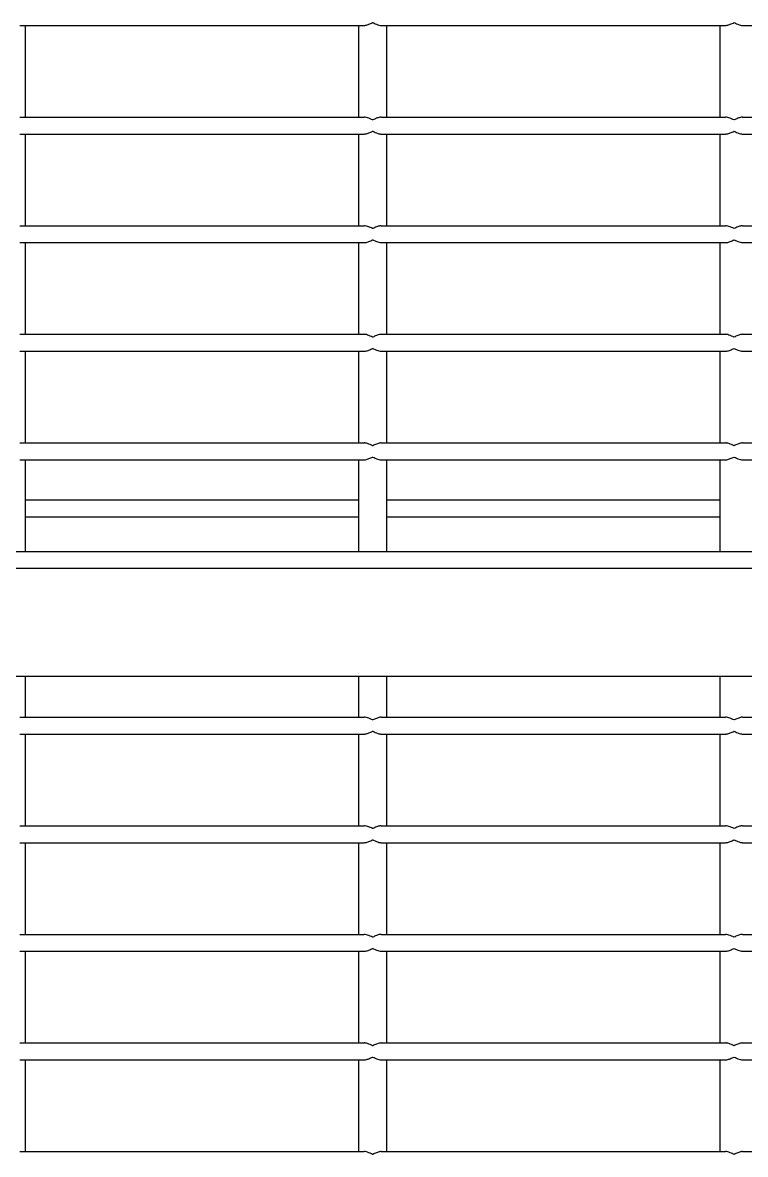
# Model space of a CAD drawing. Header units: millimetres. Extents: x 1293 to 41893, y 1011 to 26911.
# Drawn here: x 13211.4 to 13346.9, y 12776.3 to 12988.5 of the extents above; entities that cross this region are included whole.
import ezdxf

# ---------------------------------------------------------------- set-up
doc = ezdxf.new("R2010")
doc.units = ezdxf.units.MM
doc.header["$LTSCALE"] = 50

msp = doc.modelspace()

# ---------------------------------------------------------------- linework, layer by layer
at = {"color": 7, "linetype": 'Continuous', "lineweight": 25}
for p, q in [((13210.8676497, 12987.9759845), (13275.425983, 12987.9759845)), ((13211.925983, 12970.7909845), (13211.925983, 12987.9759845)), ((13274.3676497, 12987.9759845), (13274.3676497, 12970.7909845)), ((13278.600983, 12987.9759845), (13343.1593163, 12987.9759845)), ((13279.6593163, 12970.7909845), (13279.6593163, 12987.9759845)), ((13342.100983, 12987.9759845), (13342.100983, 12970.7909845)), ((13346.3343163, 12987.9759845), (13410.8926497, 12987.9759845)), ((13210.8676497, 12970.7909845), (13275.425983, 12970.7909845)), ((13278.600983, 12970.7909845), (13343.1593163, 12970.7909845)), ((13346.3343163, 12970.7909845), (13410.8926497, 12970.7909845)), ((13210.8676497, 12967.6159845), (13275.425983, 12967.6159845)), ((13211.925983, 12950.4309845), (13211.925983, 12967.6159845)), ((13274.3676497, 12967.6159845), (13274.3676497, 12950.4309845)), ((13278.600983, 12967.6159845), (13343.1593163, 12967.6159845)), ((13279.6593163, 12950.4309845), (13279.6593163, 12967.6159845)), ((13342.100983, 12967.6159845), (13342.100983, 12950.4309845)), ((13346.3343163, 12967.6159845), (13410.8926497, 12967.6159845)), ((13210.8676497, 12950.4309845), (13275.425983, 12950.4309845)), ((13278.600983, 12950.4309845), (13343.1593163, 12950.4309845)), ((13346.3343163, 12950.4309845), (13410.8926497, 12950.4309845)), ((13210.8676497, 12947.2559845), (13275.425983, 12947.2559845)), ((13211.925983, 12930.0709845), (13211.925983, 12947.2559845)), ((13274.3676497, 12947.2559845), (13274.3676497, 12930.0709845)), ((13278.600983, 12947.2559845), (13343.1593163, 12947.2559845)), ((13279.6593163, 12930.0709845), (13279.6593163, 12947.2559845)), ((13342.100983, 12947.2559845), (13342.100983, 12930.0709845)), ((13346.3343163, 12947.2559845), (13410.8926497, 12947.2559845)), ((13210.8676497, 12930.0709845), (13275.425983, 12930.0709845)), ((13278.600983, 12930.0709845), (13343.1593163, 12930.0709845)), ((13346.3343163, 12930.0709845), (13410.8926497, 12930.0709845)), ((13210.8676497, 12926.8959845), (13275.425983, 12926.8959845)), ((13211.925983, 12909.7109845), (13211.925983, 12926.8959845)), ((13274.3676497, 12926.8959845), (13274.3676497, 12909.7109845)), ((13278.600983, 12926.8959845), (13343.1593163, 12926.8959845)), ((13279.6593163, 12909.7109845), (13279.6593163, 12926.8959845)), ((13342.100983, 12926.8959845), (13342.100983, 12909.7109845)), ((13346.3343163, 12926.8959845), (13410.8926497, 12926.8959845)), ((13210.8676497, 12909.7109845), (13275.425983, 12909.7109845)), ((13278.600983, 12909.7109845), (13343.1593163, 12909.7109845)), ((13346.3343163, 12909.7109845), (13410.8926497, 12909.7109845)), ((13210.8676497, 12906.5359845), (13275.425983, 12906.5359845)), ((13211.925983, 12889.3509845), (13211.925983, 12906.5359845)), ((13274.3676497, 12906.5359845), (13274.3676497, 12889.3509845)), ((13278.600983, 12906.5359845), (13343.1593163, 12906.5359845)), ((13279.6593163, 12889.3509845), (13279.6593163, 12906.5359845)), ((13342.100983, 12906.5359845), (13342.100983, 12889.3509845)), ((13346.3343163, 12906.5359845), (13410.8926497, 12906.5359845)), ((13211.925983, 12899.0220959), (13274.3676497, 12899.0220959)), ((13279.6593163, 12899.0220959), (13342.100983, 12899.0220959)), ((13211.925983, 12895.8470959), (13274.3676497, 12895.8470959)), ((13279.6593163, 12895.8470959), (13342.100983, 12895.8470959)), ((13126.7301497, 12889.3509845), (13630.4968163, 12889.3509845)), ((13630.4968163, 12886.1759845), (13126.7301497, 12886.1759845)), ((13124.6101497, 12865.9643178), (13632.6168163, 12865.9643178)), ((13211.925983, 12858.3020959), (13211.925983, 12865.9643178)), ((13274.3676497, 12865.9643178), (13274.3676497, 12858.3020959)), ((13279.6593163, 12858.3020959), (13279.6593163, 12865.9643178)), ((13342.100983, 12865.9643178), (13342.100983, 12858.3020959)), ((13210.8676497, 12858.3020959), (13275.425983, 12858.3020959)), ((13278.600983, 12858.3020959), (13343.1593163, 12858.3020959)), ((13346.3343163, 12858.3020959), (13410.8926497, 12858.3020959)), ((13210.8676497, 12855.1270959), (13275.425983, 12855.1270959)), ((13211.925983, 12837.9420959), (13211.925983, 12855.1270959)), ((13274.3676497, 12855.1270959), (13274.3676497, 12837.9420959)), ((13278.600983, 12855.1270959), (13343.1593163, 12855.1270959)), ((13279.6593163, 12837.9420959), (13279.6593163, 12855.1270959)), ((13342.100983, 12855.1270959), (13342.100983, 12837.9420959)), ((13346.3343163, 12855.1270959), (13410.8926497, 12855.1270959)), ((13210.8676497, 12837.9420959), (13275.425983, 12837.9420959)), ((13278.600983, 12837.9420959), (13343.1593163, 12837.9420959)), ((13346.3343163, 12837.9420959), (13410.8926497, 12837.9420959)), ((13210.8676497, 12834.7670959), (13275.425983, 12834.7670959)), ((13211.925983, 12817.5820959), (13211.925983, 12834.7670959)), ((13274.3676497, 12834.7670959), (13274.3676497, 12817.5820959)), ((13278.600983, 12834.7670959), (13343.1593163, 12834.7670959)), ((13279.6593163, 12817.5820959), (13279.6593163, 12834.7670959)), ((13342.100983, 12834.7670959), (13342.100983, 12817.5820959)), ((13346.3343163, 12834.7670959), (13410.8926497, 12834.7670959)), ((13210.8676497, 12817.5820959), (13275.425983, 12817.5820959)), ((13278.600983, 12817.5820959), (13343.1593163, 12817.5820959)), ((13346.3343163, 12817.5820959), (13410.8926497, 12817.5820959)), ((13210.8676497, 12814.4070959), (13275.425983, 12814.4070959)), ((13211.925983, 12797.2220959), (13211.925983, 12814.4070959)), ((13274.3676497, 12814.4070959), (13274.3676497, 12797.2220959)), ((13278.600983, 12814.4070959), (13343.1593163, 12814.4070959)), ((13279.6593163, 12797.2220959), (13279.6593163, 12814.4070959)), ((13342.100983, 12814.4070959), (13342.100983, 12797.2220959)), ((13346.3343163, 12814.4070959), (13410.8926497, 12814.4070959)), ((13210.8676497, 12797.2220959), (13275.425983, 12797.2220959)), ((13278.600983, 12797.2220959), (13343.1593163, 12797.2220959)), ((13346.3343163, 12797.2220959), (13410.8926497, 12797.2220959)), ((13210.8676497, 12794.0470959), (13275.425983, 12794.0470959)), ((13211.925983, 12776.8620959), (13211.925983, 12794.0470959)), ((13274.3676497, 12794.0470959), (13274.3676497, 12776.8620959)), ((13278.600983, 12794.0470959), (13343.1593163, 12794.0470959)), ((13279.6593163, 12776.8620959), (13279.6593163, 12794.0470959)), ((13342.100983, 12794.0470959), (13342.100983, 12776.8620959)), ((13346.3343163, 12794.0470959), (13410.8926497, 12794.0470959)), ((13210.8676497, 12776.8620959), (13275.425983, 12776.8620959)), ((13278.600983, 12776.8620959), (13343.1593163, 12776.8620959)), ((13346.3343163, 12776.8620959), (13410.8926497, 12776.8620959))]:
    msp.add_line(p, q, dxfattribs=at)
for points, knots in [([(13275.425983, 12987.9759845), (13275.5105182, 12987.9825459), (13275.787753, 12988.0040642), (13276.3228124, 12988.1988716), (13276.7741461, 12988.3981119), (13277.010927, 12988.5040081), (13277.013483, 12988.5051512)], [0, 0, 0, 0, 0.1723614537, 0.5652622384, 0.9953071929, 1, 1, 1, 1]), ([(13277.013483, 12988.5051512), (13277.0160389, 12988.5040081), (13277.3359773, 12988.3609272), (13277.8114929, 12988.1486566), (13278.3341348, 12987.992312), (13278.5348902, 12987.9800285), (13278.600983, 12987.9759845)], [0, 0, 0, 0, 0.0046971273, 0.5879730074, 0.8643521995, 1, 1, 1, 1]), ([(13343.1593163, 12987.9759845), (13343.2438516, 12987.9825459), (13343.5210863, 12988.0040642), (13344.0561457, 12988.1988716), (13344.5074794, 12988.3981119), (13344.7442604, 12988.5040081), (13344.7468163, 12988.5051512)], [0, 0, 0, 0, 0.17236145372, 0.56526223842, 0.99530719289, 1, 1, 1, 1]), ([(13344.7468163, 12988.5051512), (13344.7493722, 12988.5040081), (13345.0693106, 12988.3609272), (13345.5448262, 12988.1486566), (13346.0674681, 12987.992312), (13346.2682235, 12987.9800285), (13346.3343163, 12987.9759845)], [0, 0, 0, 0, 0.0046971273, 0.5879730074, 0.8643521995, 1, 1, 1, 1]), ([(13277.013483, 12970.2618178), (13277.0109271, 12970.2629609), (13276.6909887, 12970.4060417), (13276.2154731, 12970.6183124), (13275.6928312, 12970.7746569), (13275.4920758, 12970.7869405), (13275.425983, 12970.7909845)], [0, 0, 0, 0, 0.0046971273, 0.5879730073, 0.8643521995, 1, 1, 1, 1]), ([(13278.600983, 12970.7909845), (13278.5164478, 12970.7844231), (13278.239213, 12970.7629048), (13277.7041536, 12970.5680974), (13277.2528199, 12970.3688571), (13277.0160389, 12970.2629609), (13277.013483, 12970.2618178)], [0, 0, 0, 0, 0.1723614537, 0.5652622384, 0.9953071929, 1, 1, 1, 1]), ([(13344.7468163, 12970.2618178), (13344.7442604, 12970.2629609), (13344.4243221, 12970.4060417), (13343.9488064, 12970.6183124), (13343.4261645, 12970.7746569), (13343.2254092, 12970.7869405), (13343.1593163, 12970.7909845)], [0, 0, 0, 0, 0.0046971273, 0.5879730074, 0.8643521995, 1, 1, 1, 1]), ([(13346.3343163, 12970.7909845), (13346.2497811, 12970.7844231), (13345.9725464, 12970.7629048), (13345.4374869, 12970.5680974), (13344.9861532, 12970.3688571), (13344.7493723, 12970.2629609), (13344.7468163, 12970.2618178)], [0, 0, 0, 0, 0.1723614537, 0.5652622384, 0.9953071929, 1, 1, 1, 1]), ([(13275.425983, 12967.6159845), (13275.5105182, 12967.6225459), (13275.787753, 12967.6440642), (13276.3228124, 12967.8388716), (13276.7741461, 12968.0381119), (13277.010927, 12968.1440081), (13277.013483, 12968.1451512)], [0, 0, 0, 0, 0.1723614537, 0.56526223839, 0.99530719289, 1, 1, 1, 1]), ([(13277.013483, 12968.1451512), (13277.0160389, 12968.1440081), (13277.3359773, 12968.0009272), (13277.8114929, 12967.7886566), (13278.3341348, 12967.632312), (13278.5348902, 12967.6200285), (13278.600983, 12967.6159845)], [0, 0, 0, 0, 0.00469712726, 0.58797300735, 0.86435219951, 1, 1, 1, 1]), ([(13343.1593163, 12967.6159845), (13343.2438516, 12967.6225459), (13343.5210863, 12967.6440642), (13344.0561457, 12967.8388716), (13344.5074794, 12968.0381119), (13344.7442604, 12968.1440081), (13344.7468163, 12968.1451512)], [0, 0, 0, 0, 0.1723614537, 0.5652622384, 0.9953071929, 1, 1, 1, 1]), ([(13344.7468163, 12968.1451512), (13344.7493722, 12968.1440081), (13345.0693106, 12968.0009272), (13345.5448262, 12967.7886566), (13346.0674681, 12967.632312), (13346.2682235, 12967.6200285), (13346.3343163, 12967.6159845)], [0, 0, 0, 0, 0.0046971273, 0.5879730074, 0.8643521995, 1, 1, 1, 1]), ([(13277.013483, 12949.9018178), (13277.0109271, 12949.9029609), (13276.6909887, 12950.0460417), (13276.2154731, 12950.2583124), (13275.6928312, 12950.4146569), (13275.4920758, 12950.4269405), (13275.425983, 12950.4309845)], [0, 0, 0, 0, 0.0046971273, 0.5879730073, 0.8643521995, 1, 1, 1, 1]), ([(13278.600983, 12950.4309845), (13278.5164478, 12950.4244231), (13278.239213, 12950.4029048), (13277.7041536, 12950.2080974), (13277.2528199, 12950.0088571), (13277.0160389, 12949.9029609), (13277.013483, 12949.9018178)], [0, 0, 0, 0, 0.1723614537, 0.5652622384, 0.9953071929, 1, 1, 1, 1]), ([(13344.7468163, 12949.9018178), (13344.7442604, 12949.9029609), (13344.4243221, 12950.0460417), (13343.9488064, 12950.2583124), (13343.4261645, 12950.4146569), (13343.2254092, 12950.4269405), (13343.1593163, 12950.4309845)], [0, 0, 0, 0, 0.0046971273, 0.5879730074, 0.8643521995, 1, 1, 1, 1]), ([(13346.3343163, 12950.4309845), (13346.2497811, 12950.4244231), (13345.9725464, 12950.4029048), (13345.4374869, 12950.2080974), (13344.9861532, 12950.0088571), (13344.7493723, 12949.9029609), (13344.7468163, 12949.9018178)], [0, 0, 0, 0, 0.1723614537, 0.5652622384, 0.9953071929, 1, 1, 1, 1]), ([(13275.425983, 12947.2559845), (13275.5105182, 12947.2625459), (13275.787753, 12947.2840642), (13276.3228124, 12947.4788716), (13276.7741461, 12947.6781119), (13277.010927, 12947.7840081), (13277.013483, 12947.7851512)], [0, 0, 0, 0, 0.1723614537, 0.5652622384, 0.9953071929, 1, 1, 1, 1]), ([(13277.013483, 12947.7851512), (13277.0160389, 12947.7840081), (13277.3359773, 12947.6409272), (13277.8114929, 12947.4286566), (13278.3341348, 12947.272312), (13278.5348902, 12947.2600285), (13278.600983, 12947.2559845)], [0, 0, 0, 0, 0.0046971273, 0.5879730074, 0.8643521995, 1, 1, 1, 1]), ([(13343.1593163, 12947.2559845), (13343.2438516, 12947.2625459), (13343.5210863, 12947.2840642), (13344.0561457, 12947.4788716), (13344.5074794, 12947.6781119), (13344.7442604, 12947.7840081), (13344.7468163, 12947.7851512)], [0, 0, 0, 0, 0.1723614537, 0.5652622384, 0.9953071929, 1, 1, 1, 1]), ([(13344.7468163, 12947.7851512), (13344.7493722, 12947.7840081), (13345.0693106, 12947.6409272), (13345.5448262, 12947.4286566), (13346.0674681, 12947.272312), (13346.2682235, 12947.2600285), (13346.3343163, 12947.2559845)], [0, 0, 0, 0, 0.0046971273, 0.5879730074, 0.8643521995, 1, 1, 1, 1]), ([(13277.013483, 12929.5418178), (13277.0109271, 12929.5429609), (13276.6909887, 12929.6860417), (13276.2154731, 12929.8983124), (13275.6928312, 12930.0546569), (13275.4920758, 12930.0669405), (13275.425983, 12930.0709845)], [0, 0, 0, 0, 0.00469712726, 0.58797300732, 0.86435219951, 1, 1, 1, 1]), ([(13278.600983, 12930.0709845), (13278.5164478, 12930.0644231), (13278.239213, 12930.0429048), (13277.7041536, 12929.8480974), (13277.2528199, 12929.6488571), (13277.0160389, 12929.5429609), (13277.013483, 12929.5418178)], [0, 0, 0, 0, 0.1723614537, 0.5652622384, 0.9953071929, 1, 1, 1, 1]), ([(13344.7468163, 12929.5418178), (13344.7442604, 12929.5429609), (13344.4243221, 12929.6860417), (13343.9488064, 12929.8983124), (13343.4261645, 12930.0546569), (13343.2254092, 12930.0669405), (13343.1593163, 12930.0709845)], [0, 0, 0, 0, 0.0046971273, 0.5879730074, 0.8643521995, 1, 1, 1, 1]), ([(13346.3343163, 12930.0709845), (13346.2497811, 12930.0644231), (13345.9725464, 12930.0429048), (13345.4374869, 12929.8480974), (13344.9861532, 12929.6488571), (13344.7493723, 12929.5429609), (13344.7468163, 12929.5418178)], [0, 0, 0, 0, 0.17236145371, 0.5652622384, 0.99530719289, 1, 1, 1, 1]), ([(13275.425983, 12926.8959845), (13275.5105182, 12926.9025459), (13275.787753, 12926.9240642), (13276.3228124, 12927.1188716), (13276.7741461, 12927.3181119), (13277.010927, 12927.4240081), (13277.013483, 12927.4251512)], [0, 0, 0, 0, 0.1723614537, 0.5652622384, 0.9953071929, 1, 1, 1, 1]), ([(13277.013483, 12927.4251512), (13277.0160389, 12927.4240081), (13277.3359773, 12927.2809272), (13277.8114929, 12927.0686566), (13278.3341348, 12926.912312), (13278.5348902, 12926.9000285), (13278.600983, 12926.8959845)], [0, 0, 0, 0, 0.0046971273, 0.5879730074, 0.8643521995, 1, 1, 1, 1]), ([(13343.1593163, 12926.8959845), (13343.2438516, 12926.9025459), (13343.5210863, 12926.9240642), (13344.0561457, 12927.1188716), (13344.5074794, 12927.3181119), (13344.7442604, 12927.4240081), (13344.7468163, 12927.4251512)], [0, 0, 0, 0, 0.1723614537, 0.5652622384, 0.9953071929, 1, 1, 1, 1]), ([(13344.7468163, 12927.4251512), (13344.7493722, 12927.4240081), (13345.0693106, 12927.2809272), (13345.5448262, 12927.0686566), (13346.0674681, 12926.912312), (13346.2682235, 12926.9000285), (13346.3343163, 12926.8959845)], [0, 0, 0, 0, 0.00469712726, 0.58797300742, 0.86435219951, 1, 1, 1, 1]), ([(13277.013483, 12909.1818178), (13277.0109271, 12909.1829609), (13276.6909887, 12909.3260417), (13276.2154731, 12909.5383124), (13275.6928312, 12909.6946569), (13275.4920758, 12909.7069405), (13275.425983, 12909.7109845)], [0, 0, 0, 0, 0.0046971273, 0.5879730073, 0.8643521995, 1, 1, 1, 1]), ([(13278.600983, 12909.7109845), (13278.5164478, 12909.7044231), (13278.239213, 12909.6829048), (13277.7041536, 12909.4880974), (13277.2528199, 12909.2888571), (13277.0160389, 12909.1829609), (13277.013483, 12909.1818178)], [0, 0, 0, 0, 0.1723614537, 0.5652622384, 0.9953071929, 1, 1, 1, 1]), ([(13344.7468163, 12909.1818178), (13344.7442604, 12909.1829609), (13344.4243221, 12909.3260417), (13343.9488064, 12909.5383124), (13343.4261645, 12909.6946569), (13343.2254092, 12909.7069405), (13343.1593163, 12909.7109845)], [0, 0, 0, 0, 0.0046971273, 0.5879730074, 0.8643521995, 1, 1, 1, 1]), ([(13346.3343163, 12909.7109845), (13346.2497811, 12909.7044231), (13345.9725464, 12909.6829048), (13345.4374869, 12909.4880974), (13344.9861532, 12909.2888571), (13344.7493723, 12909.1829609), (13344.7468163, 12909.1818178)], [0, 0, 0, 0, 0.17236145371, 0.5652622384, 0.99530719289, 1, 1, 1, 1]), ([(13275.425983, 12906.5359845), (13275.5105182, 12906.5425459), (13275.787753, 12906.5640642), (13276.3228124, 12906.7588716), (13276.7741461, 12906.9581119), (13277.010927, 12907.0640081), (13277.013483, 12907.0651512)], [0, 0, 0, 0, 0.1723614537, 0.5652622384, 0.9953071929, 1, 1, 1, 1]), ([(13277.013483, 12907.0651512), (13277.0160389, 12907.0640081), (13277.3359773, 12906.9209272), (13277.8114929, 12906.7086566), (13278.3341348, 12906.552312), (13278.5348902, 12906.5400285), (13278.600983, 12906.5359845)], [0, 0, 0, 0, 0.0046971273, 0.5879730074, 0.8643521995, 1, 1, 1, 1]), ([(13343.1593163, 12906.5359845), (13343.2438516, 12906.5425459), (13343.5210863, 12906.5640642), (13344.0561457, 12906.7588716), (13344.5074794, 12906.9581119), (13344.7442604, 12907.0640081), (13344.7468163, 12907.0651512)], [0, 0, 0, 0, 0.1723614537, 0.5652622384, 0.9953071929, 1, 1, 1, 1]), ([(13344.7468163, 12907.0651512), (13344.7493722, 12907.0640081), (13345.0693106, 12906.9209272), (13345.5448262, 12906.7086566), (13346.0674681, 12906.552312), (13346.2682235, 12906.5400285), (13346.3343163, 12906.5359845)], [0, 0, 0, 0, 0.00469712726, 0.58797300742, 0.86435219951, 1, 1, 1, 1]), ([(13277.013483, 12857.7729292), (13277.0109271, 12857.7740722), (13276.6909887, 12857.9171531), (13276.2154731, 12858.1294238), (13275.6928312, 12858.2857683), (13275.4920758, 12858.2980519), (13275.425983, 12858.3020959)], [0, 0, 0, 0, 0.0046971273, 0.5879730073, 0.8643521995, 1, 1, 1, 1]), ([(13278.600983, 12858.3020959), (13278.5164478, 12858.2955344), (13278.239213, 12858.2740161), (13277.7041536, 12858.0792087), (13277.2528199, 12857.8799685), (13277.0160389, 12857.7740723), (13277.013483, 12857.7729292)], [0, 0, 0, 0, 0.17236145369, 0.56526223838, 0.99530719289, 1, 1, 1, 1]), ([(13344.7468163, 12857.7729292), (13344.7442604, 12857.7740722), (13344.4243221, 12857.9171531), (13343.9488064, 12858.1294238), (13343.4261645, 12858.2857683), (13343.2254092, 12858.2980519), (13343.1593163, 12858.3020959)], [0, 0, 0, 0, 0.0046971273, 0.5879730074, 0.8643521995, 1, 1, 1, 1]), ([(13346.3343163, 12858.3020959), (13346.2497811, 12858.2955344), (13345.9725464, 12858.2740161), (13345.4374869, 12858.0792087), (13344.9861532, 12857.8799685), (13344.7493723, 12857.7740723), (13344.7468163, 12857.7729292)], [0, 0, 0, 0, 0.1723614537, 0.5652622384, 0.9953071929, 1, 1, 1, 1]), ([(13275.425983, 12855.1270959), (13275.5105182, 12855.1336573), (13275.787753, 12855.1551756), (13276.3228124, 12855.349983), (13276.7741461, 12855.5492233), (13277.010927, 12855.6551194), (13277.013483, 12855.6562625)], [0, 0, 0, 0, 0.1723614537, 0.5652622384, 0.9953071929, 1, 1, 1, 1]), ([(13277.013483, 12855.6562625), (13277.0160389, 12855.6551195), (13277.3359773, 12855.5120386), (13277.8114929, 12855.299768), (13278.3341348, 12855.1434234), (13278.5348902, 12855.1311399), (13278.600983, 12855.1270959)], [0, 0, 0, 0, 0.0046971273, 0.5879730074, 0.8643521995, 1, 1, 1, 1]), ([(13343.1593163, 12855.1270959), (13343.2438516, 12855.1336573), (13343.5210863, 12855.1551756), (13344.0561457, 12855.349983), (13344.5074794, 12855.5492233), (13344.7442604, 12855.6551194), (13344.7468163, 12855.6562625)], [0, 0, 0, 0, 0.17236145372, 0.56526223842, 0.99530719289, 1, 1, 1, 1]), ([(13344.7468163, 12855.6562625), (13344.7493722, 12855.6551195), (13345.0693106, 12855.5120386), (13345.5448262, 12855.299768), (13346.0674681, 12855.1434234), (13346.2682235, 12855.1311399), (13346.3343163, 12855.1270959)], [0, 0, 0, 0, 0.0046971273, 0.5879730074, 0.8643521995, 1, 1, 1, 1]), ([(13277.013483, 12837.4129292), (13277.0109271, 12837.4140722), (13276.6909887, 12837.5571531), (13276.2154731, 12837.7694238), (13275.6928312, 12837.9257683), (13275.4920758, 12837.9380519), (13275.425983, 12837.9420959)], [0, 0, 0, 0, 0.0046971273, 0.5879730073, 0.8643521995, 1, 1, 1, 1]), ([(13278.600983, 12837.9420959), (13278.5164478, 12837.9355344), (13278.239213, 12837.9140161), (13277.7041536, 12837.7192087), (13277.2528199, 12837.5199685), (13277.0160389, 12837.4140723), (13277.013483, 12837.4129292)], [0, 0, 0, 0, 0.1723614537, 0.5652622384, 0.9953071929, 1, 1, 1, 1]), ([(13344.7468163, 12837.4129292), (13344.7442604, 12837.4140722), (13344.4243221, 12837.5571531), (13343.9488064, 12837.7694238), (13343.4261645, 12837.9257683), (13343.2254092, 12837.9380519), (13343.1593163, 12837.9420959)], [0, 0, 0, 0, 0.0046971273, 0.5879730074, 0.8643521995, 1, 1, 1, 1]), ([(13346.3343163, 12837.9420959), (13346.2497811, 12837.9355344), (13345.9725464, 12837.9140161), (13345.4374869, 12837.7192087), (13344.9861532, 12837.5199685), (13344.7493723, 12837.4140723), (13344.7468163, 12837.4129292)], [0, 0, 0, 0, 0.1723614537, 0.5652622384, 0.9953071929, 1, 1, 1, 1]), ([(13275.425983, 12834.7670959), (13275.5105182, 12834.7736573), (13275.787753, 12834.7951756), (13276.3228124, 12834.989983), (13276.7741461, 12835.1892233), (13277.010927, 12835.2951194), (13277.013483, 12835.2962625)], [0, 0, 0, 0, 0.1723614537, 0.5652622384, 0.9953071929, 1, 1, 1, 1]), ([(13277.013483, 12835.2962625), (13277.0160389, 12835.2951195), (13277.3359773, 12835.1520386), (13277.8114929, 12834.939768), (13278.3341348, 12834.7834234), (13278.5348902, 12834.7711399), (13278.600983, 12834.7670959)], [0, 0, 0, 0, 0.0046971273, 0.5879730074, 0.8643521995, 1, 1, 1, 1]), ([(13343.1593163, 12834.7670959), (13343.2438516, 12834.7736573), (13343.5210863, 12834.7951756), (13344.0561457, 12834.989983), (13344.5074794, 12835.1892233), (13344.7442604, 12835.2951194), (13344.7468163, 12835.2962625)], [0, 0, 0, 0, 0.17236145372, 0.56526223842, 0.99530719289, 1, 1, 1, 1]), ([(13344.7468163, 12835.2962625), (13344.7493722, 12835.2951195), (13345.0693106, 12835.1520386), (13345.5448262, 12834.939768), (13346.0674681, 12834.7834234), (13346.2682235, 12834.7711399), (13346.3343163, 12834.7670959)], [0, 0, 0, 0, 0.0046971273, 0.5879730074, 0.8643521995, 1, 1, 1, 1]), ([(13277.013483, 12817.0529292), (13277.0109271, 12817.0540722), (13276.6909887, 12817.1971531), (13276.2154731, 12817.4094238), (13275.6928312, 12817.5657683), (13275.4920758, 12817.5780519), (13275.425983, 12817.5820959)], [0, 0, 0, 0, 0.00469712726, 0.58797300732, 0.86435219951, 1, 1, 1, 1]), ([(13278.600983, 12817.5820959), (13278.5164478, 12817.5755344), (13278.239213, 12817.5540161), (13277.7041536, 12817.3592087), (13277.2528199, 12817.1599685), (13277.0160389, 12817.0540723), (13277.013483, 12817.0529292)], [0, 0, 0, 0, 0.17236145369, 0.56526223838, 0.99530719289, 1, 1, 1, 1]), ([(13344.7468163, 12817.0529292), (13344.7442604, 12817.0540722), (13344.4243221, 12817.1971531), (13343.9488064, 12817.4094238), (13343.4261645, 12817.5657683), (13343.2254092, 12817.5780519), (13343.1593163, 12817.5820959)], [0, 0, 0, 0, 0.00469712726, 0.58797300738, 0.86435219951, 1, 1, 1, 1]), ([(13346.3343163, 12817.5820959), (13346.2497811, 12817.5755344), (13345.9725464, 12817.5540161), (13345.4374869, 12817.3592087), (13344.9861532, 12817.1599685), (13344.7493723, 12817.0540723), (13344.7468163, 12817.0529292)], [0, 0, 0, 0, 0.1723614537, 0.5652622384, 0.9953071929, 1, 1, 1, 1]), ([(13275.425983, 12814.4070959), (13275.5105182, 12814.4136573), (13275.787753, 12814.4351756), (13276.3228124, 12814.629983), (13276.7741461, 12814.8292233), (13277.010927, 12814.9351194), (13277.013483, 12814.9362625)], [0, 0, 0, 0, 0.1723614537, 0.5652622384, 0.9953071929, 1, 1, 1, 1]), ([(13277.013483, 12814.9362625), (13277.0160389, 12814.9351195), (13277.3359773, 12814.7920386), (13277.8114929, 12814.579768), (13278.3341348, 12814.4234234), (13278.5348902, 12814.4111399), (13278.600983, 12814.4070959)], [0, 0, 0, 0, 0.0046971273, 0.5879730074, 0.8643521995, 1, 1, 1, 1]), ([(13343.1593163, 12814.4070959), (13343.2438516, 12814.4136573), (13343.5210863, 12814.4351756), (13344.0561457, 12814.629983), (13344.5074794, 12814.8292233), (13344.7442604, 12814.9351194), (13344.7468163, 12814.9362625)], [0, 0, 0, 0, 0.1723614537, 0.5652622384, 0.9953071929, 1, 1, 1, 1]), ([(13344.7468163, 12814.9362625), (13344.7493722, 12814.9351195), (13345.0693106, 12814.7920386), (13345.5448262, 12814.579768), (13346.0674681, 12814.4234234), (13346.2682235, 12814.4111399), (13346.3343163, 12814.4070959)], [0, 0, 0, 0, 0.00469712726, 0.58797300742, 0.86435219951, 1, 1, 1, 1]), ([(13277.013483, 12796.6929292), (13277.0109271, 12796.6940722), (13276.6909887, 12796.8371531), (13276.2154731, 12797.0494238), (13275.6928312, 12797.2057683), (13275.4920758, 12797.2180519), (13275.425983, 12797.2220959)], [0, 0, 0, 0, 0.0046971273, 0.5879730073, 0.8643521995, 1, 1, 1, 1]), ([(13278.600983, 12797.2220959), (13278.5164478, 12797.2155344), (13278.239213, 12797.1940161), (13277.7041536, 12796.9992087), (13277.2528199, 12796.7999685), (13277.0160389, 12796.6940723), (13277.013483, 12796.6929292)], [0, 0, 0, 0, 0.1723614537, 0.5652622384, 0.9953071929, 1, 1, 1, 1]), ([(13344.7468163, 12796.6929292), (13344.7442604, 12796.6940722), (13344.4243221, 12796.8371531), (13343.9488064, 12797.0494238), (13343.4261645, 12797.2057683), (13343.2254092, 12797.2180519), (13343.1593163, 12797.2220959)], [0, 0, 0, 0, 0.0046971273, 0.5879730074, 0.8643521995, 1, 1, 1, 1]), ([(13346.3343163, 12797.2220959), (13346.2497811, 12797.2155344), (13345.9725464, 12797.1940161), (13345.4374869, 12796.9992087), (13344.9861532, 12796.7999685), (13344.7493723, 12796.6940723), (13344.7468163, 12796.6929292)], [0, 0, 0, 0, 0.1723614537, 0.5652622384, 0.9953071929, 1, 1, 1, 1]), ([(13275.425983, 12794.0470959), (13275.5105182, 12794.0536573), (13275.787753, 12794.0751756), (13276.3228124, 12794.269983), (13276.7741461, 12794.4692233), (13277.010927, 12794.5751194), (13277.013483, 12794.5762625)], [0, 0, 0, 0, 0.1723614537, 0.5652622384, 0.9953071929, 1, 1, 1, 1]), ([(13277.013483, 12794.5762625), (13277.0160389, 12794.5751195), (13277.3359773, 12794.4320386), (13277.8114929, 12794.219768), (13278.3341348, 12794.0634234), (13278.5348902, 12794.0511399), (13278.600983, 12794.0470959)], [0, 0, 0, 0, 0.0046971273, 0.5879730074, 0.8643521995, 1, 1, 1, 1]), ([(13343.1593163, 12794.0470959), (13343.2438516, 12794.0536573), (13343.5210863, 12794.0751756), (13344.0561457, 12794.269983), (13344.5074794, 12794.4692233), (13344.7442604, 12794.5751194), (13344.7468163, 12794.5762625)], [0, 0, 0, 0, 0.1723614537, 0.5652622384, 0.9953071929, 1, 1, 1, 1]), ([(13344.7468163, 12794.5762625), (13344.7493722, 12794.5751195), (13345.0693106, 12794.4320386), (13345.5448262, 12794.219768), (13346.0674681, 12794.0634234), (13346.2682235, 12794.0511399), (13346.3343163, 12794.0470959)], [0, 0, 0, 0, 0.00469712726, 0.58797300742, 0.86435219951, 1, 1, 1, 1]), ([(13277.013483, 12776.3329292), (13277.0109271, 12776.3340722), (13276.6909887, 12776.4771531), (13276.2154731, 12776.6894238), (13275.6928312, 12776.8457683), (13275.4920758, 12776.8580519), (13275.425983, 12776.8620959)], [0, 0, 0, 0, 0.0046971273, 0.5879730073, 0.8643521995, 1, 1, 1, 1]), ([(13278.600983, 12776.8620959), (13278.5164478, 12776.8555344), (13278.239213, 12776.8340161), (13277.7041536, 12776.6392087), (13277.2528199, 12776.4399685), (13277.0160389, 12776.3340723), (13277.013483, 12776.3329292)], [0, 0, 0, 0, 0.1723614537, 0.5652622384, 0.9953071929, 1, 1, 1, 1]), ([(13344.7468163, 12776.3329292), (13344.7442604, 12776.3340722), (13344.4243221, 12776.4771531), (13343.9488064, 12776.6894238), (13343.4261645, 12776.8457683), (13343.2254092, 12776.8580519), (13343.1593163, 12776.8620959)], [0, 0, 0, 0, 0.0046971273, 0.5879730074, 0.8643521995, 1, 1, 1, 1]), ([(13346.3343163, 12776.8620959), (13346.2497811, 12776.8555344), (13345.9725464, 12776.8340161), (13345.4374869, 12776.6392087), (13344.9861532, 12776.4399685), (13344.7493723, 12776.3340723), (13344.7468163, 12776.3329292)], [0, 0, 0, 0, 0.1723614537, 0.5652622384, 0.9953071929, 1, 1, 1, 1])]:
    msp.add_open_spline(points, degree=3, knots=knots, dxfattribs=at)

doc.saveas('drawing.dxf')
